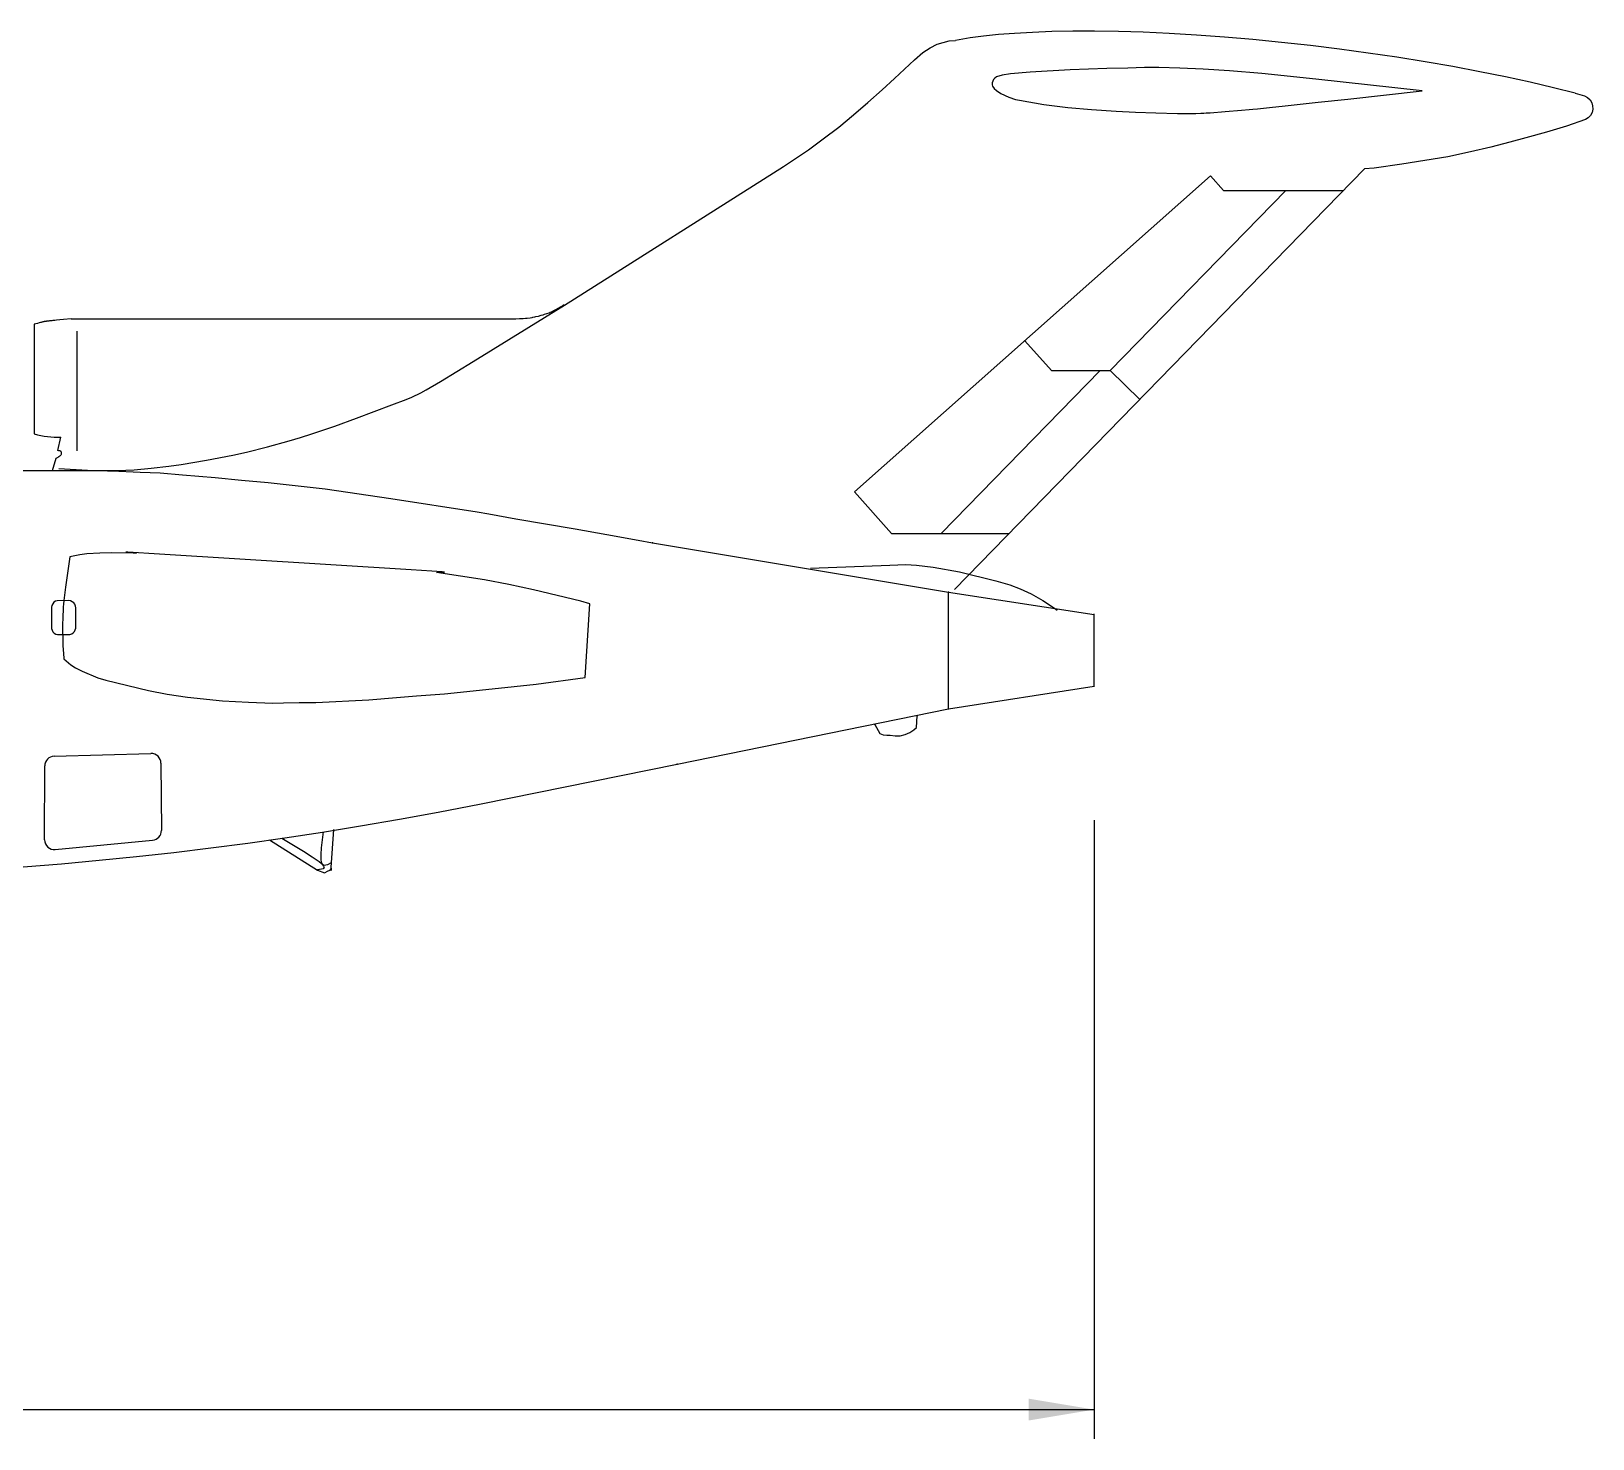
# Model space of a CAD drawing. Extents: x -1358 to 1969, y -513 to 1926.
# Drawn here: x 1327 to 1969, y -513 to 66 of the extents above; entities that cross this region are included whole.
import ezdxf

# ---------------------------------------------------------------- set-up
doc = ezdxf.new("R2010")
doc.units = 0
doc.layers.get('0').update_dxf_attribs({"linetype": 'CONTINUOUS'})
doc.layers.add('10', color=7, linetype='CONTINUOUS')

msp = doc.modelspace()

# ---------------------------------------------------------------- linework, layer by layer
at = {"linetype": 'CONTINUOUS'}
for p, q in [((1764.0199, -258.674282), (1764.0199, -512.883896)), ((1094.380486, -500.883896), (1764.0199, -500.883896))]:
    msp.add_line(p, q, dxfattribs=at)
msp.add_solid([(1737.0199, -496.383896), (1737.0199, -505.383896), (1764.0199, -500.883896)], dxfattribs=at)
at = {"layer": '10', "color": 7, "linetype": 'CONTINUOUS'}
for p, q in [((1546.2855, -46.901533), (1636.228971, 10.047565)), ((1706.6, -163.838033), (1875.105667, 9.07913)), ((1665.506, -123.724533), (1811.7399, 6.179367)), ((1770.567, -73.838033), (1842.6791, 0.161967)), ((1811.7399, 6.179367), (1817.0853, 0.161967)), ((1817.0853, 0.161967), (1866.416, 0.161967)), ((1328.3002, -54.788033), (1328.3501, -99.888033)), ((1343.5983, -52.538033), (1523.5002, -52.538033)), ((1343.5983, -52.538033), (1523.5002, -52.538033)), ((1346, -106.841733), (1346, -57.571433)), ((1735.4829, -61.561933), (1746.3882, -73.838033)), ((1701.0874, -140.838033), (1766.3782, -73.838033)), ((1746.3882, -73.838033), (1770.567, -73.838033)), ((1770.567, -73.838033), (1782.7421, -85.702533)), ((1338.1501, -106.688033), (1339.3002, -101.188033)), ((480.0001, -114.838033), (1346.001, -114.838033)), ((1335.8558, -114.838033), (1337.3502, -109.788033)), ((1665.506, -123.724533), (1680.7085, -140.838033)), ((1680.7085, -140.838033), (1729.0132, -140.838033)), ((1582.4006, -144.582833), (1704.1501, -164.838033)), ((1704.1501, -164.838033), (1763.9003, -174.133633)), ((1704.1501, -212.838033), (1704.1501, -164.838033)), ((1554.85, -200.038033), (1556.7, -169.688033)), ((1763.9003, -203.838033), (1763.9003, -173.838033)), ((1704.1501, -212.838033), (1763.9003, -203.542433)), ((1592.55, -235.638033), (1704.1501, -212.838033)), ((1332.6688, -266.720733), (1332.7018, -236.330633)), ((1336.5901, -232.336533), (1376.3611, -231.225033)), ((1380.4727, -235.196033), (1380.663, -262.855933)), ((1511.9998, -251.928133), (1592.55, -235.638033)), ((1337.0513, -270.706733), (1377.0456, -266.865133))]:
    msp.add_line(p, q, dxfattribs=at)
for points in [[(1961.5676, 40.226667), (1952.7296, 42.436967), (1943.0796, 44.688267), (1933.0586, 46.867267), (1922.4676, 49.012367), (1911.3306, 51.107767), (1899.9366, 53.094067), (1888.3386, 54.961967), (1876.5906, 56.702967), (1864.7476, 58.308567), (1852.8656, 59.771567), (1840.9996, 61.084867), (1829.2056, 62.242567), (1817.5386, 63.238967), (1806.0526, 64.069667), (1794.8026, 64.730667), (1784.0896, 65.209467), (1773.9416, 65.515867), (1764.1436, 65.661767), (1755.1646, 65.650667), (1746.5776, 65.493167), (1738.5986, 65.198467), (1731.2276, 64.777267), (1724.6086, 64.254267), (1718.5496, 63.630667), (1713.0406, 62.916067), (1706.9382, 61.915567)], [(1636.228971, 10.047565), (1646.6056, 16.920667), (1652.6056, 21.470567), (1659.0566, 26.170567), (1665.0556, 31.270667), (1670.9056, 36.320567), (1676.8566, 41.570567), (1681.8556, 46.170567), (1690.1056, 53.920667), (1693.5056, 56.870667), (1696.5066, 58.770667), (1699.4556, 60.320667), (1704.4056, 61.670667), (1706.938, 61.915667)], [(1898.701, 41.162067), (1855.082, 45.948967), (1832.906, 48.291867), (1819.57, 49.391067), (1808.778, 50.129367), (1799.136, 50.506967), (1790.571, 50.703367), (1784.627, 50.734767), (1777.74, 50.541667), (1769.112, 50.386867), (1754.053, 49.809567), (1737.676, 48.800467), (1729.557, 48.191967), (1726.163, 47.560667), (1723.824, 46.858567), (1723.168, 46.430967), (1722.637, 45.854367), (1722.266, 45.164667), (1722.076, 44.404667), (1722.08, 43.621467), (1722.224, 43.010767), (1722.834, 42.088367), (1723.784, 41.260567), (1725.642, 40.080367), (1728.847, 38.552767), (1731.621, 37.640467), (1733.251, 37.276667), (1743.341, 35.601567), (1753.074, 34.368967), (1762.846, 33.507867), (1773.044, 32.780367), (1780.893, 32.351667), (1789.3, 32.088167), (1798.186, 31.867267)], [(1798.186, 31.867267), (1800.939015, 31.841467), (1802.664204, 31.842267), (1803.757396, 31.850487), (1805.789, 31.884667), (1807.826585, 31.950652), (1809.093697, 32.011376), (1809.923431, 32.059593), (1811.605, 32.175267), (1817.862, 32.683267), (1824.521, 33.170667), (1827.628824, 33.427188), (1829.116541, 33.562111), (1831.119, 33.760767), (1837.247, 34.461767), (1841.176407, 34.878896), (1849.799408, 35.791045), (1856.077, 36.466867), (1868.264456, 37.799074), (1898.7007, 41.162067)], [(1961.5666, 40.226667), (1965.5266, 39.161167), (1966.7516, 38.442367), (1967.7486, 37.430667), (1968.4496, 36.195367), (1968.7776, 35.021967), (1968.8596, 33.634967), (1968.5746, 32.281367), (1967.9346, 31.054567), (1966.9886, 30.045367), (1965.8056, 29.327967), (1958.0566, 26.670567), (1949.8056, 24.170667), (1941.3566, 21.820567), (1934.8066, 20.070567), (1926.9066, 18.020567), (1918.6066, 16.070667), (1909.3056, 14.070667), (1890.3556, 11.070567), (1879.0556, 9.420567), (1875.0066, 9.070567)], [(1338.458, -114.062333), (1350.254241, -114.76998), (1356.358815, -114.947074), (1362.711131, -114.91207), (1366.006, -114.792933), (1369.391278, -114.596417), (1376.421178, -113.980378), (1383.764588, -113.092991), (1388.81524, -112.366053), (1399.237, -110.628933), (1410.042812, -108.536751), (1415.611176, -107.322095), (1424.208726, -105.233104), (1433.141012, -102.763648), (1437.747, -101.365133), (1442.44116, -99.853797), (1451.853859, -96.619182), (1460.835546, -93.351035), (1475.281, -87.909633), (1481.170825, -85.697842), (1483.524816, -84.723981), (1487.22723, -82.929508), (1489.451354, -81.720027), (1495.328, -78.302533), (1508.795707, -70.1232), (1546.2859, -46.901533)], [(1523.5, -52.538033), (1525.366776, -52.541979), (1526.315304, -52.530848), (1527.774, -52.483033), (1528.271892, -52.45636), (1529.275556, -52.387122), (1530.269115, -52.299692), (1530.913662, -52.233073), (1532.127, -52.084633), (1532.951144, -51.962852), (1533.340304, -51.897771), (1534.09006, -51.756379), (1534.579824, -51.651972), (1535.572, -51.412733), (1536.747904, -51.090867), (1537.542073, -50.854647), (1538.061997, -50.69217), (1539.047, -50.365733), (1539.931654, -50.044641), (1540.349255, -49.879511), (1540.967844, -49.615148), (1541.281129, -49.471913), (1541.933, -49.155133), (1542.986267, -48.602433), (1543.686864, -48.215547), (1544.888, -47.521033), (1545.48327, -47.153111), (1545.757375, -46.97132), (1546.1505, -46.687933)], [(1343.599, -52.537933), (1340.446904, -52.839467), (1338.948874, -52.984748), (1337.544474, -53.123433), (1336.887141, -53.189615), (1336.065991, -53.27396), (1335.681715, -53.314279), (1335.141427, -53.372211), (1334.647958, -53.426842), (1334.42, -53.452833), (1334.205005, -53.477924), (1333.812119, -53.525563), (1333.464724, -53.570218), (1333.25604, -53.59857), (1333.12627, -53.616927), (1332.887289, -53.652522), (1332.647692, -53.691145), (1332.502908, -53.716287), (1332.412199, -53.732863), (1332.242844, -53.765764), (1332.124731, -53.790387), (1332.049443, -53.806857), (1331.905266, -53.840123), (1331.698707, -53.891474), (1331.562578, -53.927175), (1331.279, -54.003633), (1331.015078, -54.074626), (1330.419178, -54.233019), (1329.752255, -54.408528), (1328.3, -54.788033)], [(1337.35, -109.788033), (1337.929185, -109.522071), (1338.2, -109.388033), (1338.533901, -109.199496), (1338.697133, -109.089485), (1338.95, -108.888033), (1339.185819, -108.661912), (1339.298883, -108.533721), (1339.449215, -108.326011), (1339.529745, -108.179066), (1339.562341, -108.103517), (1339.6, -107.988033), (1339.616831, -107.90988), (1339.630602, -107.752542), (1339.625399, -107.648345), (1339.61569, -107.57982), (1339.581637, -107.446459), (1339.520644, -107.304974), (1339.436475, -107.176035), (1339.385972, -107.117404), (1339.3, -107.038033), (1339.202261, -106.96981), (1339.131134, -106.930161), (1338.976322, -106.863137), (1338.718591, -106.787526), (1338.534335, -106.749257), (1338.1501, -106.688033)], [(1360.25, -114.988033), (1371.879, -115.544133), (1380.132, -115.877633), (1389.377, -116.676133), (1402.771, -117.771533), (1413.495, -118.805733), (1424.505, -119.843533), (1447.999, -122.496533), (1474.993, -126.351233), (1510.381, -131.897133), (1515.248, -132.756833), (1526.276, -134.755833), (1550.695, -138.838233), (1563.677, -141.211433), (1576.637, -143.515833), (1582.4006, -144.582833)], [(1342.95, -150.338033), (1341.753355, -158.997216), (1341.236141, -162.803708), (1340.653, -167.271033), (1340.524675, -168.334395), (1340.358096, -169.894804), (1340.279211, -170.933267), (1340.25614, -171.473763), (1340.229, -172.563433), (1340.162519, -174.303952), (1340.087159, -176.278658), (1340.054641, -177.367907), (1340.024, -179.076633), (1340.019924, -179.948054), (1340.034289, -181.696122), (1340.07372, -183.417613), (1340.110997, -184.530628), (1340.204, -186.619833), (1340.326663, -188.693411), (1340.414995, -189.9462), (1340.5999, -192.288033)], [(1556.7, -169.688033), (1552.95, -168.638033), (1543.3, -166.238033), (1533.55, -163.938033), (1523.4, -161.738033), (1513.4, -159.838033), (1493.7, -156.788033), (1494.916918, -156.658584), (1496.915188, -156.660752), (1495.985593, -156.584093), (1483.25, -155.788033), (1379.9, -149.288033), (1366.799407, -148.493241), (1366.020047, -148.482549), (1369.048417, -148.752557), (1370.35, -148.888033), (1360.15, -148.738033), (1355.35, -148.838033), (1350.05, -149.088033), (1347.15, -149.538033), (1342.9499, -150.338033)], [(1647.4, -155.088033), (1680.05, -153.788033), (1686.594, -153.559133), (1690.95, -153.788033), (1697.822, -154.651733), (1708.665, -156.519533), (1723.577, -160.182233), (1729.249, -161.874733), (1733.591, -163.528633), (1738.034, -165.634833), (1742.881, -168.343433), (1747.287, -171.210633), (1748.7001, -172.238033)], [(1345.4501, -171.356333), (1345.3544, -170.604433), (1345.0731, -169.900433), (1344.6245, -169.289433), (1344.037, -168.810433), (1343.3481, -168.493933), (1342.6021, -168.360233), (1337.8462, -168.417733), (1337.1289, -168.662933), (1336.496, -169.080033), (1335.9878, -169.642533), (1335.6368, -170.314433), (1335.4655, -171.052833), (1335.4847, -179.810633), (1335.6932, -180.539433), (1336.0778, -181.192633), (1336.6138, -181.728633), (1337.267, -182.113233), (1337.9958, -182.321733), (1338.4501, -182.356333), (1343.054, -182.294933), (1343.7712, -182.049733), (1344.4042, -181.632633), (1344.9124, -181.070133), (1345.2633, -180.398233), (1345.4347, -179.659833), (1345.4501, -171.356333)], [(1340.6, -192.288033), (1343.383, -194.731733), (1345.344, -196.017233), (1348.132, -197.393133), (1354.55, -200.138033), (1357.743, -201.060833), (1375.385, -205.364233), (1382.954, -206.808233), (1391.362, -208.060933), (1405.771, -209.546133), (1416.418, -210.172633), (1426.502, -210.489833), (1430.805, -210.426033), (1437.251, -210.268933), (1444.115, -210.257033), (1465.891, -209.143533), (1477.212, -208.242033), (1485.433, -207.497133), (1496.954, -206.638133), (1516.549, -204.676533), (1534.689, -202.653533), (1554.85, -200.038033)], [(1673.887, -219.249833), (1675.839, -222.968733), (1677.282, -223.528033), (1678.817, -223.733533), (1680.139, -223.618733), (1682.18, -223.942233), (1684.246, -223.885433), (1686.266, -223.449933), (1688.172, -222.650733), (1689.899, -221.515033), (1690.989, -220.518733), (1691.1938, -215.761533)], [(1206, -282.837933), (1224.663, -282.516833), (1242.536, -282.056333), (1259.728, -281.463133), (1276.337, -280.741933), (1292.45, -279.895933), (1308.144, -278.927033), (1323.844, -277.809433), (1339.597, -276.533733), (1355.114, -275.121833), (1370.462, -273.570433), (1385.705, -271.874833), (1400.904, -270.029133), (1416.122, -268.025633), (1431.42, -265.855233), (1446.861, -263.506933), (1462.513, -260.967533), (1478.443, -258.222033), (1494.345, -255.323833), (1511.9998, -251.928133)], [(1425.066, -266.753033), (1444.85, -279.138033), (1447.719563, -280.207589), (1449.157, -279.455433), (1449.571, -279.336933), (1449.935, -279.105533), (1450.217, -278.780333), (1450.396, -278.388233), (1450.361993, -279.359945), (1450.452, -278.069633), (1451.4998, -262.488133)], [(1425.066, -266.753033), (1444.85, -279.138033), (1447.719563, -280.207589), (1449.157, -279.455433), (1449.571, -279.336933), (1449.935, -279.105533), (1450.217, -278.780333), (1450.396, -278.388233), (1450.361993, -279.359945), (1450.452, -278.069633), (1451.4998, -262.488133)], [(1430.2, -266.038033), (1438.991597, -271.352448), (1442.652822, -273.690182), (1445.432537, -275.644548), (1446.4, -276.438033), (1447.049137, -277.093085), (1447.316383, -277.457809), (1447.502622, -278.035811), (1447.443382, -278.258555), (1447.074597, -278.59519), (1446.444628, -278.81824), (1444.7494, -279.075033)], [(1430.2, -266.038033), (1438.991597, -271.352448), (1442.652822, -273.690182), (1445.432537, -275.644548), (1446.4, -276.438033), (1447.049137, -277.093085), (1447.316383, -277.457809), (1447.502622, -278.035811), (1447.443382, -278.258555), (1447.074597, -278.59519), (1446.444628, -278.81824), (1444.7494, -279.075033)], [(1447.15, -263.438033), (1446.345454, -270.002695), (1446.150407, -272.788515), (1446.204032, -274.978523), (1446.35, -275.788033), (1446.585806, -276.382393), (1446.789708, -276.666768), (1447.295767, -277.000141), (1447.591783, -277.063849), (1448.254438, -277.022086), (1448.990785, -276.803785), (1450.5863, -276.072933)], [(1447.15, -263.438033), (1446.345454, -270.002695), (1446.150407, -272.788515), (1446.204032, -274.978523), (1446.35, -275.788033), (1446.585806, -276.382393), (1446.789708, -276.666768), (1447.295767, -277.000141), (1447.591783, -277.063849), (1448.254438, -277.022086), (1448.990785, -276.803785), (1450.5863, -276.072933)]]:
    msp.add_lwpolyline(points, dxfattribs=at)
for centre, radius, start, end in [((1337.782105, -67.207876), 34.014057, 253.901053, 272.557906), ((1380.430298, 2478.666849), 2593.733398, 269.239428, 269.554217), ((1336.701831, -236.334992), 4, 91.600831, 179.937803), ((1376.472808, -235.22351), 4, 0.394231, 91.600833), ((1376.663129, -262.883497), 4, 275.486586, 0.394231), ((1336.668842, -266.725058), 4, 179.937803, 275.486586)]:
    msp.add_arc(centre, radius, start, end, dxfattribs=at)
for p in [(1582.4006, -144.582833), (1704.1501, -164.838033), (1691.1938, -215.761533), (1704.1501, -212.838033), (1673.887, -219.249833), (1592.55, -235.638033)]:
    msp.add_point(p, dxfattribs=at)

doc.saveas('drawing.dxf')
